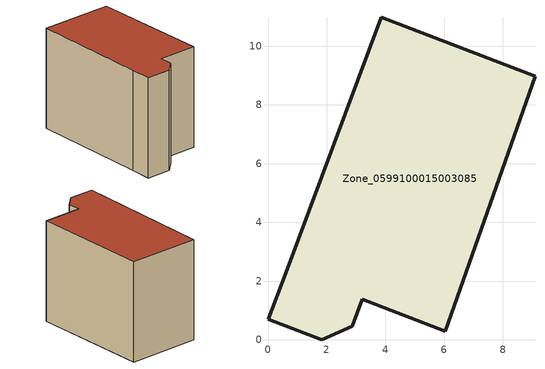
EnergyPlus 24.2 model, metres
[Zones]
Zone_0599100015003085
 floor ground (C_G): 6.04,0.29 3.21,1.38 2.86,0.46 1.83,0 0,0.7 0.6,2.27 3.86,10.98 9.1,8.98 z0.89
 wall outside (C_F): 0.6,2.27 0,0.7 1.83,0 2.86,0.46 3.21,1.38 6.04,0.29 9.1,8.98 3.86,10.98 0.6,2.27 z0.89:8.75
 roof outside (C_R): 3.21,1.38 6.04,0.29 9.1,8.98 3.86,10.98 0.6,2.27 0,0.7 1.83,0 2.86,0.46 z8.75
[BUILDING]
Pand.0599100015003085: North Axis=0; Terrain=City; Loads Convergence Tolerance Value=0.04; Temperature Convergence Tolerance Value=0.4; Solar Distribution=FullExterior; Maximum Number of Warmup Days=25; Minimum Number of Warmup Days=1
[Site:Location]
Rotterdam.The.Hague.AP_ZH_NLD Design_Conditions: Latitude=51.96; Longitude=4.45; Time Zone=1; Elevation=-4.5
[SITE:GROUNDTEMPERATURE:BUILDINGSURFACE]
18, 18, 18, 18, 18, 18, 18, 18, 18, 18, 18, 18
[MATERIAL] Thermal Absorptance=0.9; Solar Absorptance=0.7; Visible Absorptance=0.7
Name | Roughness | Thickness | Conductivity | Density | Specific Heat
G.TI.1965-1974 | MediumSmooth | 0.15 | 0.882353 | 540 | 1210
F.TI.1965-1974 | Rough | 0.3 | 0.697674 | 1920 | 840
R.TI.1965-1974 | MediumRough | 0.2 | 0.232558 | 1500 | 1000
[CONSTRUCTION]
C_G: G.TI.1965-1974
C_F: F.TI.1965-1974
C_R: R.TI.1965-1974
[ZONE]
Zone_0599100015003085: Type=1; Multiplier=1; Ceiling Height=Autocalculate; Volume=Autocalculate; Floor Area=autocalculate; Part of Total Floor Area=Yes
[ZONEINFILTRATION:DESIGNFLOWRATE]
Infil_Zone_0599100015003085: Zone or ZoneList or Space or SpaceList=Zone_0599100015003085; Schedule=AlwaysOn; Design Flow Rate Calculation Method=Flow/Area; Flow Rate per Floor Area=0.003; Constant Term Coefficient=1; Temperature Term Coefficient=0; Velocity Term Coefficient=0; Velocity Squared Term Coefficient=0
[HVACTEMPLATE:ZONE:IDEALLOADSAIRSYSTEM]
Zone_0599100015003085: Maximum Heating Supply Air Temperature=50; Minimum Cooling Supply Air Temperature=13; Maximum Heating Supply Air Humidity Ratio=0.0156; Minimum Cooling Supply Air Humidity Ratio=0.0077; Heating Limit=NoLimit; Cooling Limit=NoLimit; Dehumidification Control Type=ConstantSensibleHeatRatio; Cooling Sensible Heat Ratio=0.7; Dehumidification Setpoint=60; Humidification Control Type=None; Humidification Setpoint=30; Outdoor Air Method=None; Outdoor Air Flow Rate per Person=0.00944; Outdoor Air Flow Rate per Zone Floor Area=0; Outdoor Air Flow Rate per Zone=0; Demand Controlled Ventilation Type=None; Outdoor Air Economizer Type=NoEconomizer; Heat Recovery Type=None; Sensible Heat Recovery Effectiveness=0.7; Latent Heat Recovery Effectiveness=0.65
[ZONECONTROL:THERMOSTAT]
ThermostatControl_Zone_0599100015003085: Zone or ZoneList=Zone_0599100015003085; Control Type Schedule=DualSetpointControlType; Control 1=Thermostat_Zone_0599100015003085; Temperature Difference Between Cutout And Setpoint=0
[THERMOSTATSETPOINT:DUALSETPOINT]
Thermostat_Zone_0599100015003085: Heating Setpoint Temperature Schedule=HeatingSetpoint_Zone_0599100015003085; Cooling Setpoint Temperature Schedule=CoolingSetpoint_Zone_0599100015003085
[SCHEDULE:COMPACT]
HeatingSetpoint_Zone_0599100015003085: Through: 12/31, For: AllDays, Until: 24:00, 21
CoolingSetpoint_Zone_0599100015003085: Through: 12/31, For: AllDays, Until: 24:00, 24
DualSetpointControlType: Through: 12/31, For: AllDays, Until: 24:00, 4
AlwaysOn: Through: 12/31, For: AllDays, Until: 24:00, 1
